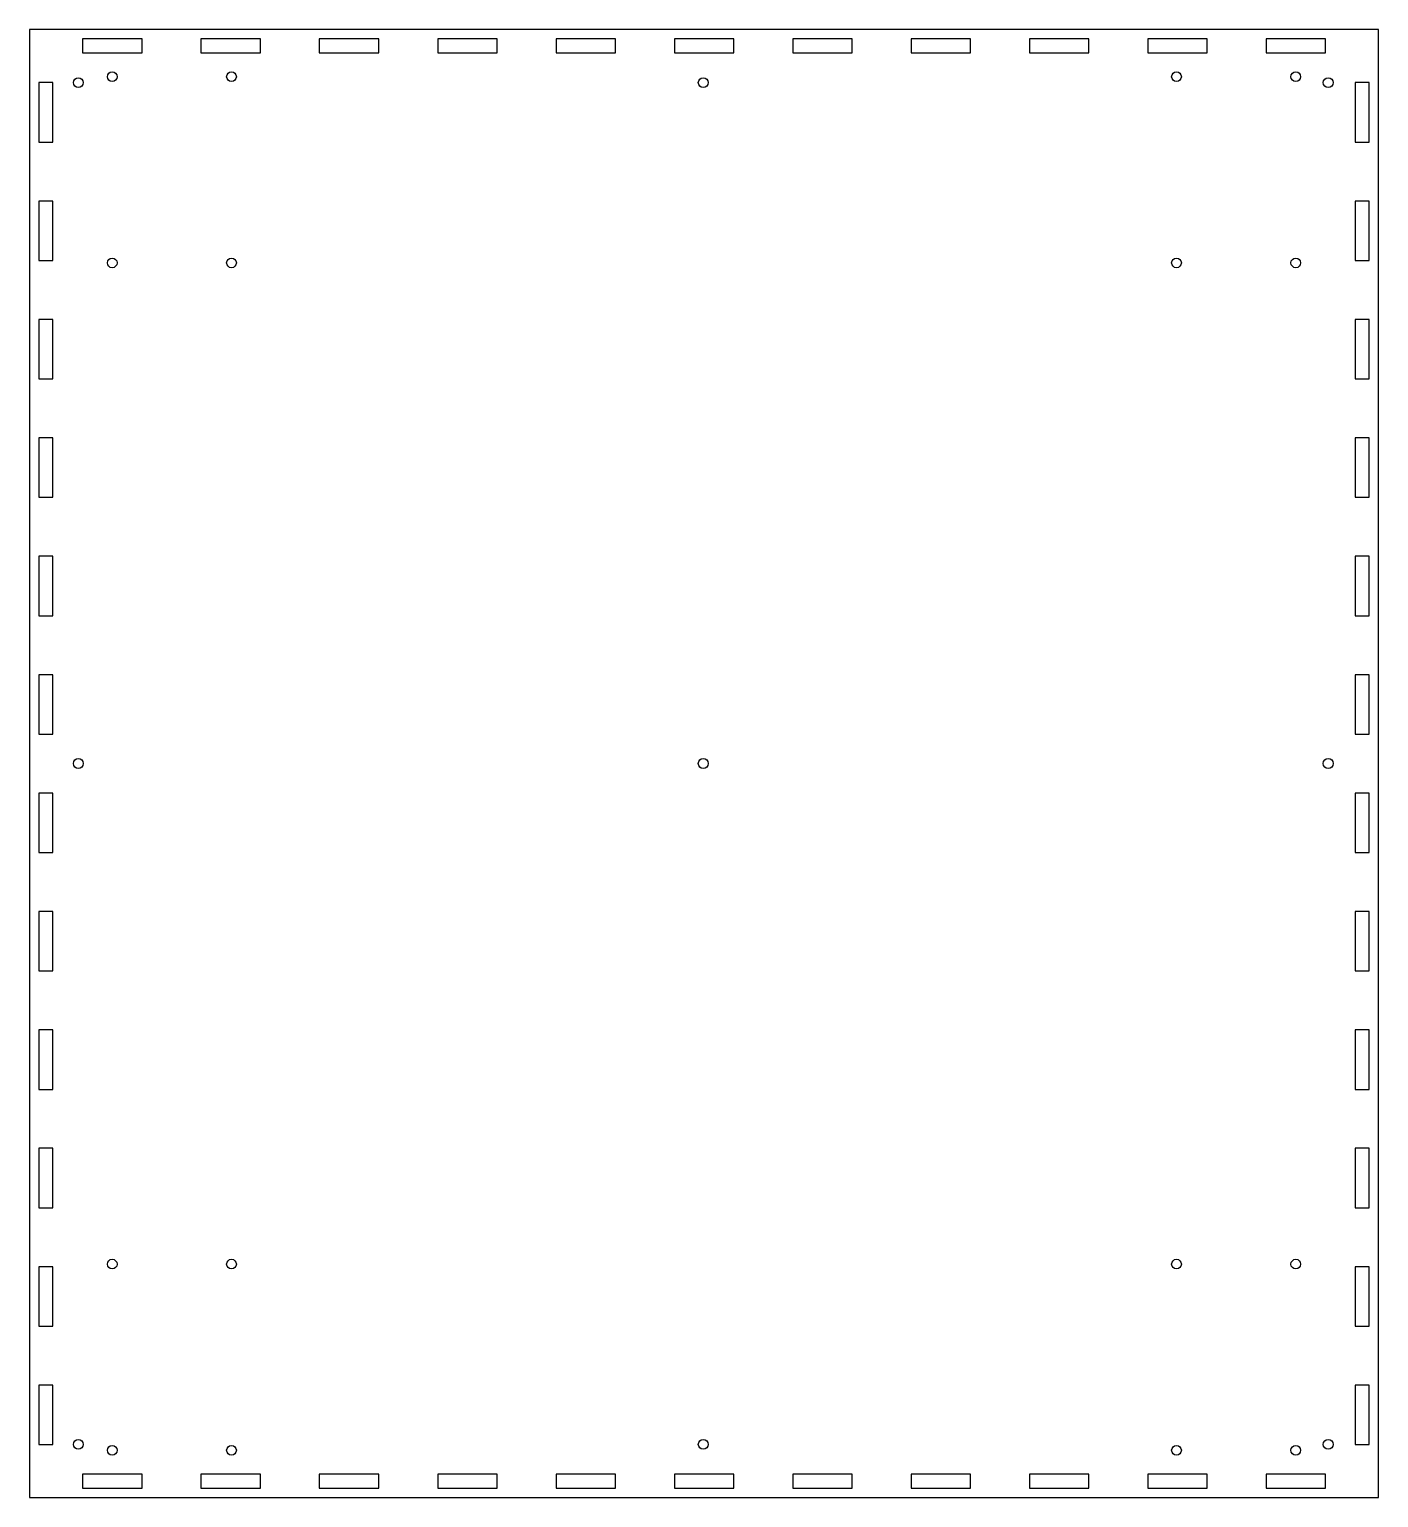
# Model space of a CAD drawing. Header units: millimetres. Extents: x -285 to 285, y -310 to 310.
import ezdxf

# ---------------------------------------------------------------- set-up
doc = ezdxf.new("R2010")
doc.units = ezdxf.units.MM

msp = doc.modelspace()

# ---------------------------------------------------------------- linework, layer by layer
at = {"color": 7, "linetype": 'Continuous', "lineweight": 25}
for p, q in [((285, 310), (-285, 310)), ((-285, 310), (-285, -310)), ((285, -310), (285, 310)), ((-262.5, 306), (-262.5, 300.15)), ((-237.4, 306), (-262.5, 306)), ((-237.4, 300.15), (-237.4, 306)), ((-187.4, 306), (-212.5, 306)), ((-212.5, 306), (-212.5, 300.15)), ((-187.4, 300.15), (-187.4, 306)), ((-137.4, 306), (-162.5, 306)), ((-162.5, 306), (-162.5, 300.15)), ((-137.4, 300.15), (-137.4, 306)), ((-87.4, 306), (-112.5, 306)), ((-112.5, 306), (-112.5, 300.15)), ((-87.4, 300.15), (-87.4, 306)), ((-37.4, 306), (-62.5, 306)), ((-62.5, 306), (-62.5, 300.15)), ((-37.4, 300.15), (-37.4, 306)), ((12.6, 306), (-12.5, 306)), ((-12.5, 306), (-12.5, 300.15)), ((12.6, 300.15), (12.6, 306)), ((62.6, 306), (37.5, 306)), ((37.5, 306), (37.5, 300.15)), ((62.6, 300.15), (62.6, 306)), ((112.6, 306), (87.5, 306)), ((87.5, 306), (87.5, 300.15)), ((112.6, 300.15), (112.6, 306)), ((162.6, 306), (137.5, 306)), ((137.5, 306), (137.5, 300.15)), ((162.6, 300.15), (162.6, 306)), ((212.6, 306), (187.5, 306)), ((187.5, 306), (187.5, 300.15)), ((212.6, 300.15), (212.6, 306)), ((262.6, 306), (237.5, 306)), ((237.5, 306), (237.5, 300.15)), ((262.6, 300.15), (262.6, 306)), ((-262.5, 300.15), (-237.4, 300.15)), ((-212.5, 300.15), (-187.4, 300.15)), ((-162.5, 300.15), (-137.4, 300.15)), ((-112.5, 300.15), (-87.4, 300.15)), ((-62.5, 300.15), (-37.4, 300.15)), ((-12.5, 300.15), (12.6, 300.15)), ((37.5, 300.15), (62.6, 300.15)), ((87.5, 300.15), (112.6, 300.15)), ((137.5, 300.15), (162.6, 300.15)), ((187.5, 300.15), (212.6, 300.15)), ((237.5, 300.15), (262.6, 300.15)), ((-281, 287.5), (-281, 262.4)), ((-275.15, 287.5), (-281, 287.5)), ((-275.15, 262.4), (-275.15, 287.5)), ((281, 287.5), (275.15, 287.5)), ((275.15, 287.5), (275.15, 262.4)), ((281, 262.4), (281, 287.5)), ((-281, 262.4), (-275.15, 262.4)), ((275.15, 262.4), (281, 262.4)), ((-275.15, 237.5), (-281, 237.5)), ((-281, 237.5), (-281, 212.4)), ((-275.15, 212.4), (-275.15, 237.5)), ((275.15, 237.5), (275.15, 212.4)), ((281, 237.5), (275.15, 237.5)), ((281, 212.4), (281, 237.5)), ((-281, 212.4), (-275.15, 212.4)), ((275.15, 212.4), (281, 212.4)), ((-275.15, 187.5), (-281, 187.5)), ((-281, 187.5), (-281, 162.4)), ((-275.15, 162.4), (-275.15, 187.5)), ((275.15, 187.5), (275.15, 162.4)), ((281, 187.5), (275.15, 187.5)), ((281, 162.4), (281, 187.5)), ((-281, 162.4), (-275.15, 162.4)), ((275.15, 162.4), (281, 162.4)), ((-275.15, 137.5), (-281, 137.5)), ((-281, 137.5), (-281, 112.4)), ((-275.15, 112.4), (-275.15, 137.5)), ((275.15, 137.5), (275.15, 112.4)), ((281, 137.5), (275.15, 137.5)), ((281, 112.4), (281, 137.5)), ((-281, 112.4), (-275.15, 112.4)), ((275.15, 112.4), (281, 112.4)), ((-275.15, 87.5), (-281, 87.5)), ((-281, 87.5), (-281, 62.4)), ((-275.15, 62.4), (-275.15, 87.5)), ((275.15, 87.5), (275.15, 62.4)), ((281, 87.5), (275.15, 87.5)), ((281, 62.4), (281, 87.5)), ((-281, 62.4), (-275.15, 62.4)), ((275.15, 62.4), (281, 62.4)), ((-275.15, 37.5), (-281, 37.5)), ((-281, 37.5), (-281, 12.4)), ((-275.15, 12.4), (-275.15, 37.5)), ((275.15, 37.5), (275.15, 12.4)), ((281, 37.5), (275.15, 37.5)), ((281, 12.4), (281, 37.5)), ((-281, 12.4), (-275.15, 12.4)), ((275.15, 12.4), (281, 12.4)), ((-275.15, -12.5), (-281, -12.5)), ((-281, -12.5), (-281, -37.6)), ((-275.15, -37.6), (-275.15, -12.5)), ((275.15, -12.5), (275.15, -37.6)), ((281, -12.5), (275.15, -12.5)), ((281, -37.6), (281, -12.5)), ((-281, -37.6), (-275.15, -37.6)), ((275.15, -37.6), (281, -37.6)), ((-275.15, -62.5), (-281, -62.5)), ((-281, -62.5), (-281, -87.6)), ((-275.15, -87.6), (-275.15, -62.5)), ((275.15, -62.5), (275.15, -87.6)), ((281, -62.5), (275.15, -62.5)), ((281, -87.6), (281, -62.5)), ((-281, -87.6), (-275.15, -87.6)), ((275.15, -87.6), (281, -87.6)), ((-275.15, -112.5), (-281, -112.5)), ((-281, -112.5), (-281, -137.6)), ((-275.15, -137.6), (-275.15, -112.5)), ((275.15, -112.5), (275.15, -137.6)), ((281, -112.5), (275.15, -112.5)), ((281, -137.6), (281, -112.5)), ((-281, -137.6), (-275.15, -137.6)), ((275.15, -137.6), (281, -137.6)), ((-275.15, -162.5), (-281, -162.5)), ((-281, -162.5), (-281, -187.6)), ((-275.15, -187.6), (-275.15, -162.5)), ((275.15, -162.5), (275.15, -187.6)), ((281, -162.5), (275.15, -162.5)), ((281, -187.6), (281, -162.5)), ((-281, -187.6), (-275.15, -187.6)), ((275.15, -187.6), (281, -187.6)), ((-275.15, -212.5), (-281, -212.5)), ((-281, -212.5), (-281, -237.6)), ((-275.15, -237.6), (-275.15, -212.5)), ((275.15, -212.5), (275.15, -237.6)), ((281, -212.5), (275.15, -212.5)), ((281, -237.6), (281, -212.5)), ((-281, -237.6), (-275.15, -237.6)), ((275.15, -237.6), (281, -237.6)), ((-275.15, -262.5), (-281, -262.5)), ((-281, -262.5), (-281, -287.6)), ((-275.15, -287.6), (-275.15, -262.5)), ((275.15, -262.5), (275.15, -287.6)), ((281, -262.5), (275.15, -262.5)), ((281, -287.6), (281, -262.5)), ((-281, -287.6), (-275.15, -287.6)), ((275.15, -287.6), (281, -287.6)), ((-262.5, -300.15), (-262.5, -306)), ((-237.4, -300.15), (-262.5, -300.15)), ((-237.4, -306), (-237.4, -300.15)), ((-212.5, -300.15), (-212.5, -306)), ((-187.4, -300.15), (-212.5, -300.15)), ((-187.4, -306), (-187.4, -300.15)), ((-162.5, -300.15), (-162.5, -306)), ((-137.4, -300.15), (-162.5, -300.15)), ((-137.4, -306), (-137.4, -300.15)), ((-112.5, -300.15), (-112.5, -306)), ((-87.4, -300.15), (-112.5, -300.15)), ((-87.4, -306), (-87.4, -300.15)), ((-62.5, -300.15), (-62.5, -306)), ((-37.4, -300.15), (-62.5, -300.15)), ((-37.4, -306), (-37.4, -300.15)), ((-12.5, -300.15), (-12.5, -306)), ((12.6, -300.15), (-12.5, -300.15)), ((12.6, -306), (12.6, -300.15)), ((37.5, -300.15), (37.5, -306)), ((62.6, -300.15), (37.5, -300.15)), ((62.6, -306), (62.6, -300.15)), ((87.5, -300.15), (87.5, -306)), ((112.6, -300.15), (87.5, -300.15)), ((112.6, -306), (112.6, -300.15)), ((137.5, -300.15), (137.5, -306)), ((162.6, -300.15), (137.5, -300.15)), ((162.6, -306), (162.6, -300.15)), ((187.5, -300.15), (187.5, -306)), ((212.6, -300.15), (187.5, -300.15)), ((212.6, -306), (212.6, -300.15)), ((237.5, -300.15), (237.5, -306)), ((262.6, -300.15), (237.5, -300.15)), ((262.6, -306), (262.6, -300.15)), ((-285, -310), (285, -310)), ((-262.5, -306), (-237.4, -306)), ((-212.5, -306), (-187.4, -306)), ((-162.5, -306), (-137.4, -306)), ((-112.5, -306), (-87.4, -306)), ((-62.5, -306), (-37.4, -306)), ((-12.5, -306), (12.6, -306)), ((37.5, -306), (62.6, -306)), ((87.5, -306), (112.6, -306)), ((137.5, -306), (162.6, -306)), ((187.5, -306), (212.6, -306)), ((237.5, -306), (262.6, -306))]:
    msp.add_line(p, q, dxfattribs=at)
for centre, radius in [((-250, 290), 2.05), ((-199.6, 290), 2.05), ((199.6, 290), 2.05), ((250, 290), 2.05), ((-264.31, 287.5), 2.1), ((-0.31, 287.5), 2.1), ((263.69, 287.5), 2.1), ((-250, 211.4), 2.05), ((-199.6, 211.4), 2.05), ((199.6, 211.4), 2.05), ((250, 211.4), 2.05), ((-264.31, 0), 2.1), ((-0.31, 0), 2.1), ((263.69, 0), 2.1), ((-250, -211.4), 2.05), ((-199.6, -211.4), 2.05), ((199.6, -211.4), 2.05), ((250, -211.4), 2.05), ((-264.31, -287.5), 2.1), ((-250, -290), 2.05), ((-199.6, -290), 2.05), ((-0.31, -287.5), 2.1), ((199.6, -290), 2.05), ((250, -290), 2.05), ((263.69, -287.5), 2.1)]:
    msp.add_circle(centre, radius, dxfattribs=at)

doc.saveas('drawing.dxf')
